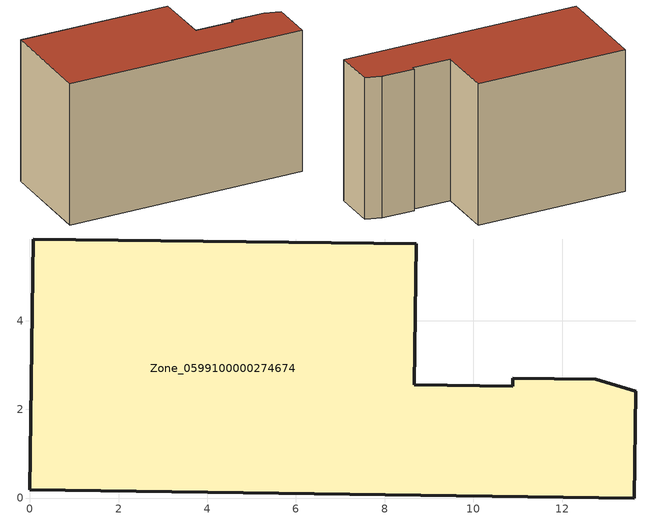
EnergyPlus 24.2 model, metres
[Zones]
Zone_0599100000274674
 floor ground (C_G): 12.76,2.67 13.66,2.4 13.63,0 0,0.18 0.07,5.84 8.71,5.73 8.67,2.55 10.89,2.52 10.89,2.7 z0
 wall outside (C_F): 0.07,5.84 0,0.18 13.63,0 13.66,2.4 12.76,2.67 10.89,2.7 10.89,2.52 8.67,2.55 8.71,5.73 0.07,5.84 z0:8.29
 roof outside (C_R): 13.66,2.4 12.76,2.67 10.89,2.7 10.89,2.52 8.67,2.55 8.71,5.73 0.07,5.84 0,0.18 13.63,0 z8.29
[BUILDING]
Pand.0599100000274674: North Axis=0; Terrain=City; Loads Convergence Tolerance Value=0.04; Temperature Convergence Tolerance Value=0.4; Solar Distribution=FullExterior; Maximum Number of Warmup Days=25; Minimum Number of Warmup Days=1
[Site:Location]
Rotterdam.The.Hague.AP_ZH_NLD Design_Conditions: Latitude=51.96; Longitude=4.45; Time Zone=1; Elevation=-4.5
[SITE:GROUNDTEMPERATURE:BUILDINGSURFACE]
18, 18, 18, 18, 18, 18, 18, 18, 18, 18, 18, 18
[MATERIAL] Thermal Absorptance=0.9; Solar Absorptance=0.7; Visible Absorptance=0.7
Name | Roughness | Thickness | Conductivity | Density | Specific Heat
G.TC.1975-1991 | MediumSmooth | 0.15 | 0.288461 | 540 | 1210
F.TC.1975-1991 | Rough | 0.3 | 0.230769 | 1920 | 840
R.TC.1975-1991 | MediumRough | 0.2 | 0.153846 | 1500 | 1000
[CONSTRUCTION]
C_G: G.TC.1975-1991
C_F: F.TC.1975-1991
C_R: R.TC.1975-1991
[ZONE]
Zone_0599100000274674: Type=1; Multiplier=1; Ceiling Height=Autocalculate; Volume=Autocalculate; Floor Area=autocalculate; Part of Total Floor Area=Yes
[ZONEINFILTRATION:DESIGNFLOWRATE]
Infil_Zone_0599100000274674: Zone or ZoneList or Space or SpaceList=Zone_0599100000274674; Schedule=AlwaysOn; Design Flow Rate Calculation Method=Flow/Area; Flow Rate per Floor Area=0.003; Constant Term Coefficient=1; Temperature Term Coefficient=0; Velocity Term Coefficient=0; Velocity Squared Term Coefficient=0
[HVACTEMPLATE:ZONE:IDEALLOADSAIRSYSTEM]
Zone_0599100000274674: Maximum Heating Supply Air Temperature=50; Minimum Cooling Supply Air Temperature=13; Maximum Heating Supply Air Humidity Ratio=0.0156; Minimum Cooling Supply Air Humidity Ratio=0.0077; Heating Limit=NoLimit; Cooling Limit=NoLimit; Dehumidification Control Type=ConstantSensibleHeatRatio; Cooling Sensible Heat Ratio=0.7; Dehumidification Setpoint=60; Humidification Control Type=None; Humidification Setpoint=30; Outdoor Air Method=None; Outdoor Air Flow Rate per Person=0.00944; Outdoor Air Flow Rate per Zone Floor Area=0; Outdoor Air Flow Rate per Zone=0; Demand Controlled Ventilation Type=None; Outdoor Air Economizer Type=NoEconomizer; Heat Recovery Type=None; Sensible Heat Recovery Effectiveness=0.7; Latent Heat Recovery Effectiveness=0.65
[ZONECONTROL:THERMOSTAT]
ThermostatControl_Zone_0599100000274674: Zone or ZoneList=Zone_0599100000274674; Control Type Schedule=DualSetpointControlType; Control 1=Thermostat_Zone_0599100000274674; Temperature Difference Between Cutout And Setpoint=0
[THERMOSTATSETPOINT:DUALSETPOINT]
Thermostat_Zone_0599100000274674: Heating Setpoint Temperature Schedule=HeatingSetpoint_Zone_0599100000274674; Cooling Setpoint Temperature Schedule=CoolingSetpoint_Zone_0599100000274674
[SCHEDULE:COMPACT]
HeatingSetpoint_Zone_0599100000274674: Through: 12/31, For: AllDays, Until: 24:00, 21
CoolingSetpoint_Zone_0599100000274674: Through: 12/31, For: AllDays, Until: 24:00, 24
DualSetpointControlType: Through: 12/31, For: AllDays, Until: 24:00, 4
AlwaysOn: Through: 12/31, For: AllDays, Until: 24:00, 1
